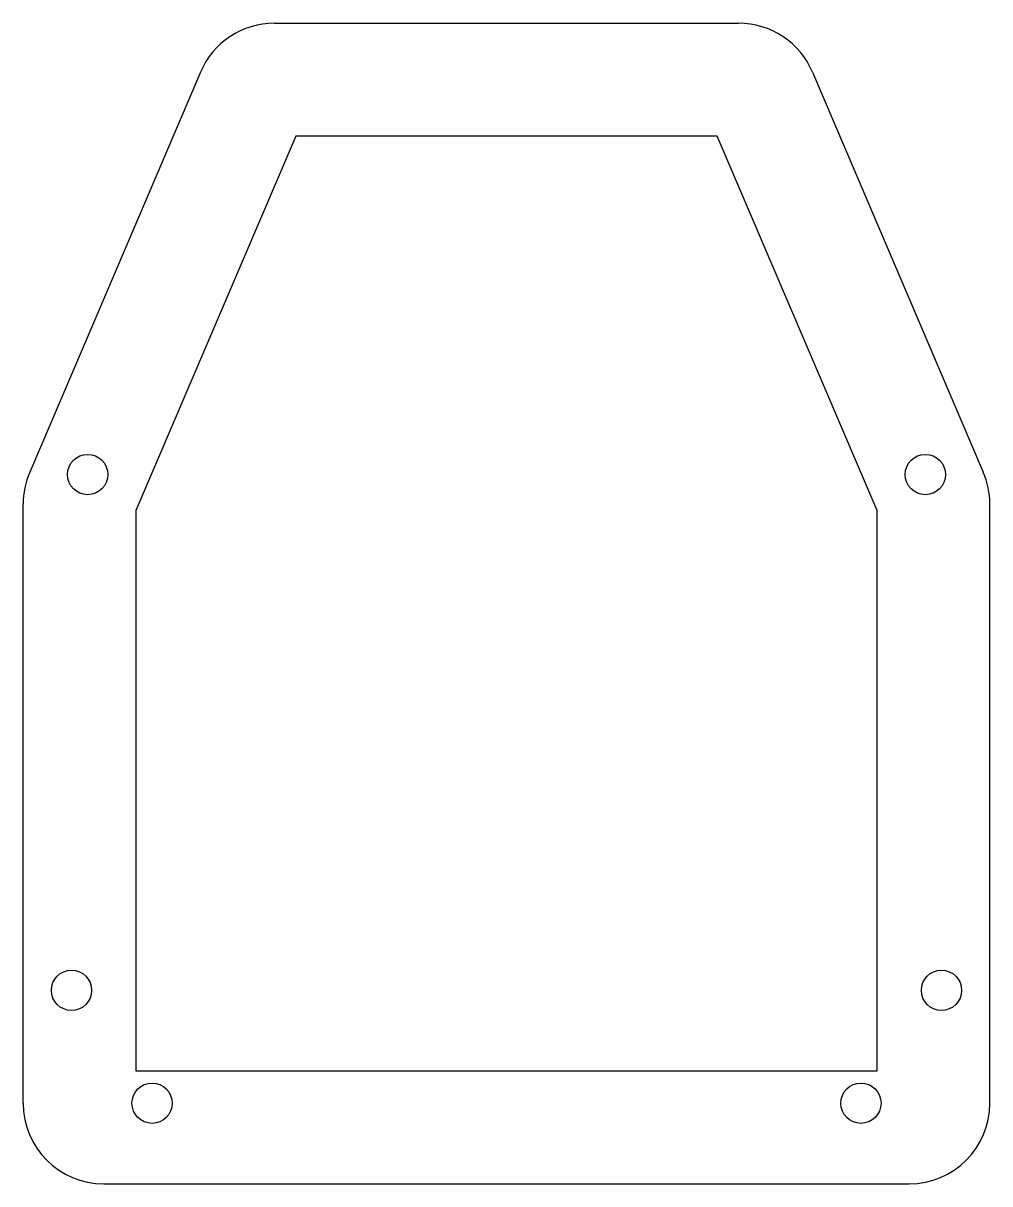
# Model space of a CAD drawing. Header units: millimetres. Extents: x -30 to 30, y -36 to 36.
import ezdxf

# ---------------------------------------------------------------- set-up
doc = ezdxf.new("R2010")
doc.units = ezdxf.units.MM

msp = doc.modelspace()

# ---------------------------------------------------------------- linework, layer by layer
at = {"color": 7, "linetype": 'Continuous', "lineweight": 25}
for p, q in [((-14.399, 36), (14.399, 36)), ((-18.997, 32.964), (-29.598, 8.141)), ((18.997, 32.964), (29.598, 8.141)), ((-30, -31), (-30, 6.177)), ((30, -31), (30, 6.177)), ((-25, -36), (25, -36))]:
    msp.add_line(p, q, dxfattribs=at)
at = {"color": 7, "linetype": 'Continuous'}
for p, q in [((-13.078, 29), (-23, 5.768)), ((13.078, 29), (-13.078, 29)), ((23, 5.768), (13.078, 29)), ((-23, 5.768), (-23, -29)), ((23, -29), (23, 5.768)), ((-23, -29), (23, -29))]:
    msp.add_line(p, q, dxfattribs=at)
at = {"color": 7, "linetype": 'Continuous', "lineweight": 25}
for centre in [(-26, 8), (26, 8), (-27, -24), (27, -24), (-22, -31), (22, -31)]:
    msp.add_circle(centre, 1.25, dxfattribs=at)
for centre, start, end in [((-14.399, 31), 90, 156.87348), ((14.399, 31), 23.12652, 90), ((-25, 6.177), 156.87348, 180), ((25, 6.177), 0, 23.12652), ((-25, -31), 180, 270), ((25, -31), 270, 0)]:
    msp.add_arc(centre, 5, start, end, dxfattribs=at)

doc.saveas('drawing.dxf')
